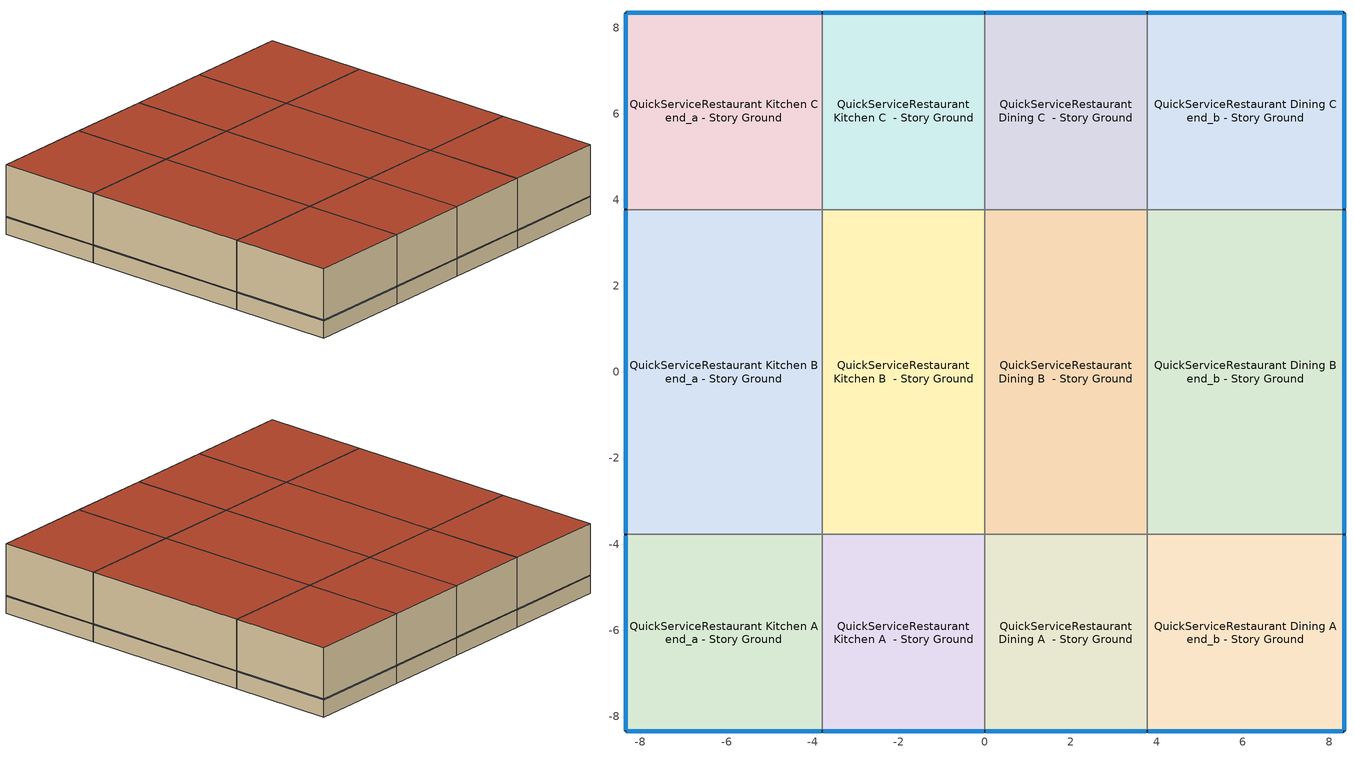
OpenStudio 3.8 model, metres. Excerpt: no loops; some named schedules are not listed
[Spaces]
QuickServiceRestaurant Kitchen A end_a - Story Ground
 floor ground (Foundation F 126 Perim 914 Area 209): -8.35,-8.35 -8.35,-3.78 -3.78,-3.78 -3.78,-8.35 z0
 wall outside: -8.35,-3.78 -8.35,-8.35 -3.78,-8.35 z0:3.05
 wall to QuickServiceRestaurant Kitchen B end_a - Story Ground: -3.78,-3.78 -8.35,-3.78 z0:3.05
 wall to QuickServiceRestaurant Kitchen A  - Story Ground: -3.78,-8.35 -3.78,-3.78 z0:3.05
 window (Window U-1.01 SHGC 0.58): -8.32,-8.35 -3.8,-8.35 / -8.35,-3.8 -8.35,-8.32 z0.76:0.79
 roof outside: -3.78,-8.35 -3.78,-3.78 -8.35,-3.78 -8.35,-8.35 z3.05
QuickServiceRestaurant Kitchen B end_a - Story Ground
 floor ground (Foundation F 126 Perim 755 Area 3452): -8.35,-3.78 -8.35,3.78 -3.78,3.78 -3.78,-3.78 z0
 wall outside: -8.35,3.78 -8.35,-3.78 z0:3.05
 wall to QuickServiceRestaurant Kitchen C end_a - Story Ground: -3.78,3.78 -8.35,3.78 z0:3.05
 wall to QuickServiceRestaurant Kitchen B  - Story Ground: -3.78,-3.78 -3.78,3.78 z0:3.05
 window (Window U-1.01 SHGC 0.58): -8.35,3.75 -8.35,-3.75 z0.76:0.79
 roof outside: -3.78,-3.78 -3.78,3.78 -8.35,3.78 -8.35,-3.78 z3.05
QuickServiceRestaurant Kitchen C end_a - Story Ground
 floor ground (Foundation F 126 Perim 914 Area 209): -8.35,3.78 -8.35,8.35 -3.78,8.35 -3.78,3.78 z0
 wall outside: -3.78,8.35 -8.35,8.35 -8.35,3.78 z0:3.05
 wall to QuickServiceRestaurant Kitchen C  - Story Ground: -3.78,3.78 -3.78,8.35 z0:3.05
 window (Window U-1.01 SHGC 0.58): -8.35,8.32 -8.35,3.8 / -3.8,8.35 -8.32,8.35 z0.76:0.79
 roof outside: -3.78,3.78 -3.78,8.35 -8.35,8.35 -8.35,3.78 z3.05
QuickServiceRestaurant Kitchen A  - Story Ground
 floor ground (Foundation F 126 Perim 378 Area 1726): -3.78,-8.35 -3.78,-3.78 0,-3.78 0,-8.35 z0
 wall outside: -3.78,-8.35 0,-8.35 z0:3.05
 wall to QuickServiceRestaurant Kitchen B  - Story Ground: 0,-3.78 -3.78,-3.78 z0:3.05
 wall to QuickServiceRestaurant Dining A  - Story Ground: 0,-8.35 0,-3.78 z0:3.05
 window (Window U-1.01 SHGC 0.58): -3.75,-8.35 -0.03,-8.35 z0.76:0.79
 roof outside: 0,-8.35 0,-3.78 -3.78,-3.78 -3.78,-8.35 z3.05
QuickServiceRestaurant Kitchen B  - Story Ground
 floor ground (Foundation F 126 Perim 0 Area 2851): -3.78,-3.78 -3.78,3.78 0,3.78 0,-3.78 z0
 wall to QuickServiceRestaurant Kitchen C  - Story Ground: 0,3.78 -3.78,3.78 z0:3.05
 wall to QuickServiceRestaurant Dining B  - Story Ground: 0,-3.78 0,3.78 z0:3.05
 roof outside: 0,-3.78 0,3.78 -3.78,3.78 -3.78,-3.78 z3.05
QuickServiceRestaurant Kitchen C  - Story Ground
 floor ground (Foundation F 126 Perim 378 Area 1726): -3.78,3.78 -3.78,8.35 0,8.35 0,3.78 z0
 wall outside: 0,8.35 -3.78,8.35 z0:3.05
 wall to QuickServiceRestaurant Dining C  - Story Ground: 0,3.78 0,8.35 z0:3.05
 window (Window U-1.01 SHGC 0.58): -0.03,8.35 -3.75,8.35 z0.76:0.79
 roof outside: 0,3.78 0,8.35 -3.78,8.35 -3.78,3.78 z3.05
QuickServiceRestaurant Dining A  - Story Ground
 floor ground (Foundation F 126 Perim 378 Area 1726): 0,-8.35 0,-3.78 3.78,-3.78 3.78,-8.35 z0
 wall outside: 0,-8.35 3.78,-8.35 z0:3.05
 wall to QuickServiceRestaurant Dining B  - Story Ground: 3.78,-3.78 0,-3.78 z0:3.05
 wall to QuickServiceRestaurant Dining A end_b - Story Ground: 3.78,-8.35 3.78,-3.78 z0:3.05
 window (Window U-1.01 SHGC 0.58): 0.03,-8.35 3.75,-8.35 z0.76:0.79
 roof outside: 3.78,-8.35 3.78,-3.78 0,-3.78 0,-8.35 z3.05
QuickServiceRestaurant Dining B  - Story Ground
 floor ground (Foundation F 126 Perim 0 Area 2851): 0,-3.78 0,3.78 3.78,3.78 3.78,-3.78 z0
 wall to QuickServiceRestaurant Dining C  - Story Ground: 3.78,3.78 0,3.78 z0:3.05
 wall to QuickServiceRestaurant Dining B end_b - Story Ground: 3.78,-3.78 3.78,3.78 z0:3.05
 roof outside: 3.78,-3.78 3.78,3.78 0,3.78 0,-3.78 z3.05
QuickServiceRestaurant Dining C  - Story Ground
 floor ground (Foundation F 126 Perim 378 Area 1726): 0,3.78 0,8.35 3.78,8.35 3.78,3.78 z0
 wall outside: 3.78,8.35 0,8.35 z0:3.05
 wall to QuickServiceRestaurant Dining C end_b - Story Ground: 3.78,3.78 3.78,8.35 z0:3.05
 window (Window U-1.01 SHGC 0.58): 3.75,8.35 0.03,8.35 z0.76:0.79
 roof outside: 3.78,3.78 3.78,8.35 0,8.35 0,3.78 z3.05
QuickServiceRestaurant Dining A end_b - Story Ground
 floor ground (Foundation F 126 Perim 914 Area 209): 3.78,-8.35 3.78,-3.78 8.35,-3.78 8.35,-8.35 z0
 wall outside: 3.78,-8.35 8.35,-8.35 8.35,-3.78 z0:3.05
 wall to QuickServiceRestaurant Dining B end_b - Story Ground: 8.35,-3.78 3.78,-3.78 z0:3.05
 window (Window U-1.01 SHGC 0.58): 3.8,-8.35 8.32,-8.35 / 8.35,-8.32 8.35,-3.8 z0.76:0.79
 roof outside: 8.35,-8.35 8.35,-3.78 3.78,-3.78 3.78,-8.35 z3.05
QuickServiceRestaurant Dining B end_b - Story Ground
 floor ground (Foundation F 126 Perim 755 Area 3452): 3.78,-3.78 3.78,3.78 8.35,3.78 8.35,-3.78 z0
 wall outside: 8.35,-3.78 8.35,3.78 z0:3.05
 wall to QuickServiceRestaurant Dining C end_b - Story Ground: 8.35,3.78 3.78,3.78 z0:3.05
 window (Window U-1.01 SHGC 0.58): 8.35,-3.75 8.35,3.75 z0.76:0.79
 roof outside: 8.35,-3.78 8.35,3.78 3.78,3.78 3.78,-3.78 z3.05
QuickServiceRestaurant Dining C end_b - Story Ground
 floor ground (Foundation F 126 Perim 914 Area 209): 3.78,3.78 3.78,8.35 8.35,8.35 8.35,3.78 z0
 wall outside: 8.35,3.78 8.35,8.35 3.78,8.35 z0:3.05
 window (Window U-1.01 SHGC 0.58): 8.32,8.35 3.8,8.35 / 8.35,3.8 8.35,8.32 z0.76:0.79
 roof outside: 8.35,3.78 8.35,8.35 3.78,8.35 3.78,3.78 z3.05
[Site]
Wilmington_NC_USA: Latitude {deg}=34.27; Longitude {deg}=-77.9; Time Zone {hr}=-5; Elevation {m}=10; Terrain=City
[Site:WaterMainsTemperature]
Calculation Method=Correlation; Annual Average Outdoor Air Temperature {C}=18.2133; Maximum Difference In Monthly Average Outdoor Air Temperatures {deltaC}=21.88
[SizingPeriod:DesignDay] Barometric Pressure {Pa}=101205; Rain Indicator=No; Snow Indicator=No; Day of Month=21; Daylight Saving Time Indicator=No; Humidity Condition Type=Wetbulb; Dry-Bulb Temperature Range Modifier Type=DefaultMultipliers
Name | Maximum Dry-Bulb Temperature {C} | Daily Dry-Bulb Temperature Range {deltaC} | Wind Speed {m/s} | Wind Direction {deg} | Month | Day Type | Wetbulb or DewPoint at Maximum Dry-Bulb {C} | Solar Model Indicator | ASHRAE Clear Sky Optical Depth for Beam Irradiance | ASHRAE Clear Sky Optical Depth for Diffuse Irradiance | Sky Clearness
Wilmington Ann Clg .4% Condns DB=>MWB 1 | 33.7 | 7.8 | 4.4 | 250 | 7 | SummerDesignDay | 25 | ASHRAETau | 0.44 | 2.233
Wilmington Ann Clg .4% Condns WB=>MDB 1 | 31.1 | 7.8 | 4.4 | 250 | 7 | SummerDesignDay | 26.2 | ASHRAETau | 0.44 | 2.233
Wilmington Ann Htg 99.6% Condns DB 1 | -4.1 | 0 | 2.4 | 30 | 1 | WinterDesignDay | -4.1 | ASHRAEClearSky |  |  | 0
Wilmington August .4% Condns DB=>MCWB 1 | 35.1 | 7.6 | 4.4 | 250 | 8 | SummerDesignDay | 26.3 | ASHRAETau | 0.43 | 2.307
[ClimateZones]
Climate Zone Institution Name 1=ASHRAE; Climate Zone Document Name 1=ANSI/ASHRAE Standard 169; Climate Zone Document Year 1=2006; Climate Zone Value 1=ASHRAE 169-2013-3A
[Building]
ComStock DOE Ref Pre-1980|QuickServiceRestaurant: North Axis {deg}=45; Default Construction Set=ComStock DOE Ref Pre-1980 - QckSrvRest - ASHRAE 169-2013-3A; Default Schedule Set=Building Default Schedule Set; Standards Building Type=QuickServiceRestaurant
[Site:GroundTemperature:FCfactorMethod]
January Ground Temperature {C}=16; February Ground Temperature {C}=11.9; March Ground Temperature {C}=7.7; April Ground Temperature {C}=4; May Ground Temperature {C}=7.9; June Ground Temperature {C}=13.8; July Ground Temperature {C}=17.2; August Ground Temperature {C}=20.8; September Ground Temperature {C}=24.8; October Ground Temperature {C}=26.1; November Ground Temperature {C}=26.5; December Ground Temperature {C}=22.5
[Construction:FfactorGroundFloor] F-Factor {W/m-K}=1.26344
Name | Area {m2} | PerimeterExposed {m}
Foundation F 126 Perim 914 Area 209 | 20.9032 | 9.144
Foundation F 126 Perim 378 Area 1726 | 17.2606 | 3.77529
Foundation F 126 Perim 755 Area 3452 | 34.5213 | 7.55058
Foundation F 126 Perim 0 Area 2851 | 28.5057 | 0
[DefaultConstructionSet]
ComStock DOE Ref Pre-1980 - QckSrvRest - ASHRAE 169-2013-3A: Default Exterior Surface Constructions=Default Surface Constructions 1; Default Interior Surface Constructions=Default Surface Constructions 2; Default Ground Contact Surface Constructions=Default Surface Constructions 3; Default Exterior SubSurface Constructions=Default Sub Surface Constructions 1; Default Interior SubSurface Constructions=Default Sub Surface Constructions 2; Interior Partition Construction=Typical Interior Partition
[DefaultSurfaceConstructions]
Name | Floor Construction | Wall Construction | Roof Ceiling Construction
Default Surface Constructions 1 | Typical Insulated Exterior Mass Floor | Typical Insulated Exterior Mass Wall R-4.44 | Typical IEAD Roof R-10.0
Default Surface Constructions 2 | Typical Interior Floor | Typical Interior Wall | Typical Interior Ceiling
Default Surface Constructions 3 | Typical Insulated Carpeted 6in Slab Floor | Typical Insulated Basement Mass Wall
[Construction]
Typical Insulated Exterior Mass Floor: 4 in. Normalweight Concrete Floor, Typical Carpet Pad
Typical Insulated Exterior Mass Wall R-4.44: 1IN Stucco, 8IN CONCRETE HW RefBldg, Typical Insulation R-2.06, 1/2IN Gypsum
Typical IEAD Roof R-10.0: Roof Membrane, Typical Insulation R-8.88, Metal Roof Surface
Typical Interior Floor: 100mm Normalweight concrete floor, CP02 CARPET PAD
Typical Interior Wall: G01 13mm gypsum board, G01 13mm gypsum board
Typical Interior Ceiling: CP02 CARPET PAD, 100mm Normalweight concrete floor
Typical Insulated Carpeted 6in Slab Floor: 6 in. Normalweight Concrete Floor, Typical Carpet Pad
Typical Insulated Basement Mass Wall: 8 in. Concrete Block Basement Wall
U 1.22 SHGC 0.54 Simple Glazing Window U-1.22 SHGC 0.54: U 1.22 SHGC 0.54 Simple Glazing U-1.22 SHGC 0.54
U 1.22 SHGC 0.54 Simple Glazing Window U-1.22 SHGC 0.54 1: U 1.22 SHGC 0.54 Simple Glazing U-1.22 SHGC 0.54 1
Typical Insulated Metal Door: F08 Metal surface, Typical Insulation
U 0.88 SHGC 0.16 Sgl Ref-A-L Clr 6mm: REF A CLEAR LO 6MM
Typical Overhead Door: Typical Insulation
Typical Interior Window: Clear 3mm
Typical Interior Door; Typical Interior Partition: G05 25mm wood
InteriorFurnishings 1: Std Wood 6inch 1
Window U-1.01 SHGC 0.58: Simple Glazing Single - No LowE - Tinted/Reflective - Aluminum
[Material:NoMass] Roughness=Smooth; Thermal Absorptance=0.9; Solar Absorptance=0.7
Name | Thermal Resistance {m2-K/W} | Visible Absorptance
Typical Insulation R-2.06 | 0.362076 | 0.7
Typical Carpet Pad; CP02 CARPET PAD | 0.21648 | 0.8
Typical Insulation R-8.88 | 1.56434 | 0.7
Typical Insulation | 0.0282222 | 0.7
[Material] Thermal Absorptance=0.9
Name | Roughness | Thickness {m} | Conductivity {W/m-K} | Density {kg/m3} | Specific Heat {J/kg-K} | Solar Absorptance | Visible Absorptance
4 in. Normalweight Concrete Floor | MediumRough | 0.1016 | 2.31 | 2322 | 832 | 0.7 | 0.7
1IN Stucco | Smooth | 0.0253 | 0.6918 | 1858 | 837 | 0.7 | 0.92
8IN CONCRETE HW RefBldg | Rough | 0.2032 | 1.311 | 2240 | 836.8 | 0.7 | 0.7
1/2IN Gypsum | Smooth | 0.0127 | 0.16 | 784.9 | 830 | 0.4 | 0.4
Roof Membrane | VeryRough | 0.0095 | 0.16 | 1121.29 | 1460 | 0.7 | 0.7
Metal Roof Surface; F08 Metal surface | Smooth | 0.0008 | 45.28 | 7824 | 500 | 0.7 | 0.7
100mm Normalweight concrete floor | MediumRough | 0.1016 | 2.31045 | 2322 | 832.557 | 0.7 | 0.7
G01 13mm gypsum board | Smooth | 0.0127 | 0.160031 | 800.001 | 1090.73 | 0.7 | 0.5
6 in. Normalweight Concrete Floor | MediumRough | 0.1524 | 2.31 | 2322 | 832 | 0.7 | 0.7
8 in. Concrete Block Basement Wall | MediumRough | 0.2032 | 1.326 | 1842 | 912 | 0.7 | 0.7
G05 25mm wood | MediumSmooth | 0.0254 | 0.15 | 608 | 1630 | 0.5 | 0.5
Std Wood 6inch 1 | MediumSmooth | 0.15 | 0.12 | 540 | 1210 | 0.7 | 0.7
[DefaultSubSurfaceConstructions]
Name | Fixed Window Construction | Operable Window Construction | Door Construction | Glass Door Construction | Overhead Door Construction | Tubular Daylight Dome Construction | Tubular Daylight Diffuser Construction
Default Sub Surface Constructions 1 | U 1.22 SHGC 0.54 Simple Glazing Window U-1.22 SHGC 0.54 | U 1.22 SHGC 0.54 Simple Glazing Window U-1.22 SHGC 0.54 1 | Typical Insulated Metal Door | U 0.88 SHGC 0.16 Sgl Ref-A-L Clr 6mm | Typical Overhead Door | Typical Interior Window | Typical Interior Window
Default Sub Surface Constructions 2 | Typical Interior Window | Typical Interior Window | Typical Interior Door
[WindowMaterial:SimpleGlazingSystem]
Name | U-Factor {W/m2-K} | Solar Heat Gain Coefficient | Visible Transmittance
U 1.22 SHGC 0.54 Simple Glazing U-1.22 SHGC 0.54; U 1.22 SHGC 0.54 Simple Glazing U-1.22 SHGC 0.54 1 | 6.92748 | 0.54 | 0.38
Simple Glazing Single - No LowE - Tinted/Reflective - Aluminum | 5.73505 | 0.579 | 0.455
[WindowMaterial:Glazing] Optical Data Type=SpectralAverage; Infrared Transmittance at Normal Incidence=0; Front Side Infrared Hemispherical Emissivity=0.84; Conductivity {W/m-K}=0.9; Dirt Correction Factor for Solar and Visible Transmittance=1; Solar Diffusing=No
Name | Thickness {m} | Solar Transmittance at Normal Incidence | Front Side Solar Reflectance at Normal Incidence | Back Side Solar Reflectance at Normal Incidence | Visible Transmittance at Normal Incidence | Front Side Visible Reflectance at Normal Incidence | Back Side Visible Reflectance at Normal Incidence | Back Side Infrared Hemispherical Emissivity
REF A CLEAR LO 6MM | 0.006 | 0.066 | 0.341 | 0.493 | 0.08 | 0.41 | 0.37 | 0.4
Clear 3mm | 0.003 | 0.837 | 0.075 | 0.075 | 0.898 | 0.081 | 0.081 | 0.84
[SpaceType] Standards Building Type=QuickServiceRestaurant
Name | Default Schedule Set | Design Specification Outdoor Air Object | Standards Space Type
QuickServiceRestaurant Dining - ComStock DOE Ref Pre-1980 | QuickServiceRestaurant Dining Schedule Set | QuickServiceRestaurant Dining Ventilation | Dining
QuickServiceRestaurant Kitchen - ComStock DOE Ref Pre-1980 | QuickServiceRestaurant Kitchen Schedule Set | QuickServiceRestaurant Kitchen Ventilation | Kitchen
[BuildingStory]
Story Ground: Nominal Z Coordinate {m}=0; Nominal Floor to Floor Height {m}=3.048
[Space] Building Story=Story Ground
Name | Space Type | Thermal Zone
QuickServiceRestaurant Kitchen A end_a - Story Ground | QuickServiceRestaurant Kitchen - ComStock DOE Ref Pre-1980 | Zone QuickServiceRestaurant Kitchen A end_a - Story Ground
QuickServiceRestaurant Kitchen B end_a - Story Ground | QuickServiceRestaurant Kitchen - ComStock DOE Ref Pre-1980 | Zone QuickServiceRestaurant Kitchen B end_a - Story Ground
QuickServiceRestaurant Kitchen C end_a - Story Ground | QuickServiceRestaurant Kitchen - ComStock DOE Ref Pre-1980 | Zone QuickServiceRestaurant Kitchen C end_a - Story Ground
QuickServiceRestaurant Kitchen A  - Story Ground | QuickServiceRestaurant Kitchen - ComStock DOE Ref Pre-1980 | Zone QuickServiceRestaurant Kitchen A  - Story Ground
QuickServiceRestaurant Kitchen B  - Story Ground | QuickServiceRestaurant Kitchen - ComStock DOE Ref Pre-1980 | Zone QuickServiceRestaurant Kitchen B  - Story Ground
QuickServiceRestaurant Kitchen C  - Story Ground | QuickServiceRestaurant Kitchen - ComStock DOE Ref Pre-1980 | Zone QuickServiceRestaurant Kitchen C  - Story Ground
QuickServiceRestaurant Dining A  - Story Ground | QuickServiceRestaurant Dining - ComStock DOE Ref Pre-1980 | Zone QuickServiceRestaurant Dining A  - Story Ground
QuickServiceRestaurant Dining B  - Story Ground | QuickServiceRestaurant Dining - ComStock DOE Ref Pre-1980 | Zone QuickServiceRestaurant Dining B  - Story Ground
QuickServiceRestaurant Dining C  - Story Ground | QuickServiceRestaurant Dining - ComStock DOE Ref Pre-1980 | Zone QuickServiceRestaurant Dining C  - Story Ground
QuickServiceRestaurant Dining A end_b - Story Ground | QuickServiceRestaurant Dining - ComStock DOE Ref Pre-1980 | Zone QuickServiceRestaurant Dining A end_b - Story Ground
QuickServiceRestaurant Dining B end_b - Story Ground | QuickServiceRestaurant Dining - ComStock DOE Ref Pre-1980 | Zone QuickServiceRestaurant Dining B end_b - Story Ground
QuickServiceRestaurant Dining C end_b - Story Ground | QuickServiceRestaurant Dining - ComStock DOE Ref Pre-1980 | Zone QuickServiceRestaurant Dining C end_b - Story Ground
[ThermalZone] Multiplier=1; Use Ideal Air Loads=No
Name | Thermostat
Zone QuickServiceRestaurant Kitchen A end_a - Story Ground | QuickServiceRestaurant Kitchen - ComStock DOE Ref Pre-1980 Thermostat 1
Zone QuickServiceRestaurant Kitchen B end_a - Story Ground | QuickServiceRestaurant Kitchen - ComStock DOE Ref Pre-1980 Thermostat 3
Zone QuickServiceRestaurant Kitchen C end_a - Story Ground | QuickServiceRestaurant Kitchen - ComStock DOE Ref Pre-1980 Thermostat 5
Zone QuickServiceRestaurant Kitchen A  - Story Ground | QuickServiceRestaurant Kitchen - ComStock DOE Ref Pre-1980 Thermostat
Zone QuickServiceRestaurant Kitchen B  - Story Ground | QuickServiceRestaurant Kitchen - ComStock DOE Ref Pre-1980 Thermostat 2
Zone QuickServiceRestaurant Kitchen C  - Story Ground | QuickServiceRestaurant Kitchen - ComStock DOE Ref Pre-1980 Thermostat 4
Zone QuickServiceRestaurant Dining A  - Story Ground | QuickServiceRestaurant Dining - ComStock DOE Ref Pre-1980 Thermostat
Zone QuickServiceRestaurant Dining B  - Story Ground | QuickServiceRestaurant Dining - ComStock DOE Ref Pre-1980 Thermostat 2
Zone QuickServiceRestaurant Dining C  - Story Ground | QuickServiceRestaurant Dining - ComStock DOE Ref Pre-1980 Thermostat 4
Zone QuickServiceRestaurant Dining A end_b - Story Ground | QuickServiceRestaurant Dining - ComStock DOE Ref Pre-1980 Thermostat 1
Zone QuickServiceRestaurant Dining B end_b - Story Ground | QuickServiceRestaurant Dining - ComStock DOE Ref Pre-1980 Thermostat 3
Zone QuickServiceRestaurant Dining C end_b - Story Ground | QuickServiceRestaurant Dining - ComStock DOE Ref Pre-1980 Thermostat 5
[People:Definition] Number of People Calculation Method=People/Area; Fraction Radiant=0.3
Name | People per Space Floor Area {person/m2}
QuickServiceRestaurant Dining People Definition | 0.753474
QuickServiceRestaurant Kitchen People Definition | 0.0538196
[People] Work Efficiency Schedule=Work Efficiency Schedule; Clothing Insulation Schedule=Clothing Schedule; Air Velocity Schedule=Air Velocity Schedule; Multiplier=1
Name | People Definition | Space or SpaceType
QuickServiceRestaurant Dining People | QuickServiceRestaurant Dining People Definition | QuickServiceRestaurant Dining - ComStock DOE Ref Pre-1980
QuickServiceRestaurant Kitchen People | QuickServiceRestaurant Kitchen People Definition | QuickServiceRestaurant Kitchen - ComStock DOE Ref Pre-1980
[Lights:Definition] Design Level Calculation Method=Watts/Area; Fraction Visible=0.2; Return Air Fraction=0
Name | Watts per Space Floor Area {W/m2} | Fraction Radiant
QuickServiceRestaurant Kitchen - ComStock DOE Ref Pre-1980 General Lights Definition | 7.18292 | 0.31
QuickServiceRestaurant Kitchen - ComStock DOE Ref Pre-1980 Task Lights Definition | 8.69031 | 0.125
QuickServiceRestaurant Dining - ComStock DOE Ref Pre-1980 General Lights Definition | 1.90286 | 0.31
QuickServiceRestaurant Dining - ComStock DOE Ref Pre-1980 Task Lights Definition | 2.61484 | 0.125
QuickServiceRestaurant Dining - ComStock DOE Ref Pre-1980 Wall Wash Lights Definition | 3.8133 | 0.125
[ElectricEquipment:Definition]
Name | Design Level Calculation Method | Watts per Space Floor Area {W/m2} | Fraction Latent | Fraction Radiant | Fraction Lost | Design Level {W}
QuickServiceRestaurant Dining Elec Equip Definition | Watts/Area | 59.6321 | 0.25 | 0.3 | 0
misc_electric_kitchen_equipment_definition | Watts/Area | 13.907 | 0.25 | 0.3 | 0.3
electric_oven_equipment_definition_bldg_quantity=2.0 | EquipmentLevel |  | 0.1 | 0.22 | 0.58 | 24208
[ElectricEquipment]
Name | Electric Equipment Definition | Space or SpaceType | Schedule | Multiplier
QuickServiceRestaurant Dining Elec Equip | QuickServiceRestaurant Dining Elec Equip Definition | QuickServiceRestaurant Dining - ComStock DOE Ref Pre-1980 | FoodService_Restaurant BLDG_EQUIP_EndUseData BPR Adjusted
misc_electric_kitchen_equipment | misc_electric_kitchen_equipment_definition | QuickServiceRestaurant Kitchen - ComStock DOE Ref Pre-1980 | FoodService_Restaurant BLDG_EQUIP_EndUseData BPR Adjusted
electric_oven_equipment_bldg_quantity=2.0 | electric_oven_equipment_definition_bldg_quantity=2.0 | QuickServiceRestaurant Kitchen - ComStock DOE Ref Pre-1980 | QuickServiceRestaurant Gas Equip | 0.166667
[DesignSpecification:OutdoorAir] Outdoor Air Method=Sum
Name | Outdoor Air Flow per Person {m3/s-person} | Outdoor Air Flow per Floor Area {m3/s-m2}
QuickServiceRestaurant Dining Ventilation | 0.00943895
QuickServiceRestaurant Kitchen Ventilation |  | 0.0023876
[DefaultScheduleSet]
Name | Number of People Schedule | People Activity Level Schedule | Lighting Schedule | Electric Equipment Schedule | Infiltration Schedule | Gas Equipment Schedule | Hours of Operation Schedule
QuickServiceRestaurant Dining Schedule Set | QuickServiceRestaurant Bldg Occ | QuickServiceRestaurant Activity | FoodService_Restaurant BLDG_LIGHT_EndUseData | FoodService_Restaurant BLDG_EQUIP_EndUseData | QuickServiceRestaurant Infil Half On
QuickServiceRestaurant Kitchen Schedule Set | QuickServiceRestaurant Bldg Occ | QuickServiceRestaurant Activity | FoodService_Restaurant BLDG_LIGHT_EndUseData | FoodService_Restaurant BLDG_EQUIP_EndUseData | QuickServiceRestaurant Infil Half On | QuickServiceRestaurant Gas Equip
Building Default Schedule Set |  |  |  |  |  |  | Building Hours of Operation NonResidential
[Exterior:Lights:Definition]
Name | Design Level {W}
Parking Areas and Drives Def (W/ft^2) | 0.0414577
Building Facades Def (W/ft^2) | 0.2
Main Entries Def (W/ft) | 30
Other Doors Def (W/ft) | 20
Drive Through Windows Def (W/ft^2) | 400
[Exterior:Lights] Schedule=Always On Discrete; Control Option=AstronomicalClock
Name | Exterior Lights Definition | Multiplier
Parking Areas and Drives | Parking Areas and Drives Def (W/ft^2) | 12150
Building Facades | Building Facades Def (W/ft^2) | 2190.89
Main Entries | Main Entries Def (W/ft) | 8
Other Doors | Other Doors Def (W/ft) | 1.2
Drive Through Windows | Drive Through Windows Def (W/ft^2) | 1.2
[ZoneMixing] Schedule=QuickServiceRestaurant Kitchen Exhaust; Design Flow Rate Calculation Method=Flow/Zone
Name | Zone or Space | Design Flow Rate {m3/s} | Source Zone or Space
Zone Mixing 1 | Zone QuickServiceRestaurant Kitchen A  - Story Ground | 0.0325622 | Zone QuickServiceRestaurant Dining A  - Story Ground
Zone Mixing 2 | Zone QuickServiceRestaurant Kitchen B  - Story Ground | 0.0537759 | Zone QuickServiceRestaurant Dining B  - Story Ground
Zone Mixing 3 | Zone QuickServiceRestaurant Kitchen C  - Story Ground | 0.0325622 | Zone QuickServiceRestaurant Dining C  - Story Ground
[ThermostatSetpoint:DualSetpoint]
Name | Heating Setpoint Temperature Schedule | Cooling Setpoint Temperature Schedule
QuickServiceRestaurant Dining - ComStock DOE Ref Pre-1980 Thermostat; QuickServiceRestaurant Dining - ComStock DOE Ref Pre-1980 Thermostat 1; QuickServiceRestaurant Dining - ComStock DOE Ref Pre-1980 Thermostat 2; QuickServiceRestaurant Dining - ComStock DOE Ref Pre-1980 Thermostat 3; QuickServiceRestaurant Dining - ComStock DOE Ref Pre-1980 Thermostat 4; QuickServiceRestaurant Dining - ComStock DOE Ref Pre-1980 Thermostat 5 | QuickServiceRestaurant HtgSetp | QuickServiceRestaurant ClgSetp
QuickServiceRestaurant Kitchen - ComStock DOE Ref Pre-1980 Thermostat; QuickServiceRestaurant Kitchen - ComStock DOE Ref Pre-1980 Thermostat 1; QuickServiceRestaurant Kitchen - ComStock DOE Ref Pre-1980 Thermostat 2; QuickServiceRestaurant Kitchen - ComStock DOE Ref Pre-1980 Thermostat 3; QuickServiceRestaurant Kitchen - ComStock DOE Ref Pre-1980 Thermostat 4; QuickServiceRestaurant Kitchen - ComStock DOE Ref Pre-1980 Thermostat 5 | QuickServiceRestaurant HtgSetp Kitchen | QuickServiceRestaurant ClgSetp Kitchen
[InternalMass:Definition]
Internal Mass Definition 2: Construction=InteriorFurnishings 1; Design Level Calculation Method=SurfaceArea/Area; Surface Area per Space Floor Area=2
[InternalMass] Internal Mass Definition=Internal Mass Definition 2; Multiplier=1
Name | Space or SpaceType
QuickServiceRestaurant Dining C end_b - Story Ground Mass | QuickServiceRestaurant Dining C end_b - Story Ground
QuickServiceRestaurant Dining A end_b - Story Ground Mass | QuickServiceRestaurant Dining A end_b - Story Ground
QuickServiceRestaurant Dining C  - Story Ground Mass | QuickServiceRestaurant Dining C  - Story Ground
QuickServiceRestaurant Kitchen C  - Story Ground Mass | QuickServiceRestaurant Kitchen C  - Story Ground
QuickServiceRestaurant Dining B end_b - Story Ground Mass | QuickServiceRestaurant Dining B end_b - Story Ground
QuickServiceRestaurant Kitchen B  - Story Ground Mass | QuickServiceRestaurant Kitchen B  - Story Ground
QuickServiceRestaurant Dining A  - Story Ground Mass | QuickServiceRestaurant Dining A  - Story Ground
QuickServiceRestaurant Kitchen C end_a - Story Ground Mass | QuickServiceRestaurant Kitchen C end_a - Story Ground
QuickServiceRestaurant Dining B  - Story Ground Mass | QuickServiceRestaurant Dining B  - Story Ground
QuickServiceRestaurant Kitchen A  - Story Ground Mass | QuickServiceRestaurant Kitchen A  - Story Ground
QuickServiceRestaurant Kitchen B end_a - Story Ground Mass | QuickServiceRestaurant Kitchen B end_a - Story Ground
QuickServiceRestaurant Kitchen A end_a - Story Ground Mass | QuickServiceRestaurant Kitchen A end_a - Story Ground
[Lights] Schedule=FoodService_Restaurant BLDG_LIGHT_EndUseData BPR Adjusted; Fraction Replaceable=1
Name | Lights Definition | Space or SpaceType
QuickServiceRestaurant Kitchen - ComStock DOE Ref Pre-1980 General Lighting | QuickServiceRestaurant Kitchen - ComStock DOE Ref Pre-1980 General Lights Definition | QuickServiceRestaurant Kitchen - ComStock DOE Ref Pre-1980
QuickServiceRestaurant Kitchen - ComStock DOE Ref Pre-1980 Task Lighting | QuickServiceRestaurant Kitchen - ComStock DOE Ref Pre-1980 Task Lights Definition | QuickServiceRestaurant Kitchen - ComStock DOE Ref Pre-1980
QuickServiceRestaurant Dining - ComStock DOE Ref Pre-1980 General Lighting | QuickServiceRestaurant Dining - ComStock DOE Ref Pre-1980 General Lights Definition | QuickServiceRestaurant Dining - ComStock DOE Ref Pre-1980
QuickServiceRestaurant Dining - ComStock DOE Ref Pre-1980 Task Lighting | QuickServiceRestaurant Dining - ComStock DOE Ref Pre-1980 Task Lights Definition | QuickServiceRestaurant Dining - ComStock DOE Ref Pre-1980
QuickServiceRestaurant Dining - ComStock DOE Ref Pre-1980 Wall Wash Lighting | QuickServiceRestaurant Dining - ComStock DOE Ref Pre-1980 Wall Wash Lights Definition | QuickServiceRestaurant Dining - ComStock DOE Ref Pre-1980
[SpaceInfiltration:DesignFlowRate] Design Flow Rate Calculation Method=Flow/ExteriorArea; Flow per Exterior Surface Area {m3/s-m2}=0.000413282; Velocity Term Coefficient=0
Name | Space or SpaceType | Schedule | Constant Term Coefficient | Temperature Term Coefficient | Velocity Squared Term Coefficient
QuickServiceRestaurant Dining C end_b - Story Ground HVAC On Infiltration | QuickServiceRestaurant Dining C end_b - Story Ground | Infiltration HVAC On Schedule | 0.0037 | 0.005 | 0.046
QuickServiceRestaurant Dining C end_b - Story Ground HVAC Off Infiltration | QuickServiceRestaurant Dining C end_b - Story Ground | Infiltration HVAC Off Schedule | 0 | 0.0097 | 0.0596
QuickServiceRestaurant Dining A end_b - Story Ground HVAC On Infiltration | QuickServiceRestaurant Dining A end_b - Story Ground | Infiltration HVAC On Schedule | 0.0037 | 0.005 | 0.046
QuickServiceRestaurant Dining A end_b - Story Ground HVAC Off Infiltration | QuickServiceRestaurant Dining A end_b - Story Ground | Infiltration HVAC Off Schedule | 0 | 0.0097 | 0.0596
QuickServiceRestaurant Dining C  - Story Ground HVAC On Infiltration | QuickServiceRestaurant Dining C  - Story Ground | Infiltration HVAC On Schedule | 0.0037 | 0.005 | 0.046
QuickServiceRestaurant Dining C  - Story Ground HVAC Off Infiltration | QuickServiceRestaurant Dining C  - Story Ground | Infiltration HVAC Off Schedule | 0 | 0.0097 | 0.0596
QuickServiceRestaurant Kitchen C  - Story Ground HVAC On Infiltration | QuickServiceRestaurant Kitchen C  - Story Ground | Infiltration HVAC On Schedule | 0.0037 | 0.005 | 0.046
QuickServiceRestaurant Kitchen C  - Story Ground HVAC Off Infiltration | QuickServiceRestaurant Kitchen C  - Story Ground | Infiltration HVAC Off Schedule | 0 | 0.0097 | 0.0596
QuickServiceRestaurant Dining B end_b - Story Ground HVAC On Infiltration | QuickServiceRestaurant Dining B end_b - Story Ground | Infiltration HVAC On Schedule | 0.0037 | 0.005 | 0.046
QuickServiceRestaurant Dining B end_b - Story Ground HVAC Off Infiltration | QuickServiceRestaurant Dining B end_b - Story Ground | Infiltration HVAC Off Schedule | 0 | 0.0097 | 0.0596
QuickServiceRestaurant Kitchen B  - Story Ground HVAC On Infiltration | QuickServiceRestaurant Kitchen B  - Story Ground | Infiltration HVAC On Schedule | 0.0037 | 0.005 | 0.046
QuickServiceRestaurant Kitchen B  - Story Ground HVAC Off Infiltration | QuickServiceRestaurant Kitchen B  - Story Ground | Infiltration HVAC Off Schedule | 0 | 0.0097 | 0.0596
QuickServiceRestaurant Dining A  - Story Ground HVAC On Infiltration | QuickServiceRestaurant Dining A  - Story Ground | Infiltration HVAC On Schedule | 0.0037 | 0.005 | 0.046
QuickServiceRestaurant Dining A  - Story Ground HVAC Off Infiltration | QuickServiceRestaurant Dining A  - Story Ground | Infiltration HVAC Off Schedule | 0 | 0.0097 | 0.0596
QuickServiceRestaurant Kitchen C end_a - Story Ground HVAC On Infiltration | QuickServiceRestaurant Kitchen C end_a - Story Ground | Infiltration HVAC On Schedule | 0.0037 | 0.005 | 0.046
QuickServiceRestaurant Kitchen C end_a - Story Ground HVAC Off Infiltration | QuickServiceRestaurant Kitchen C end_a - Story Ground | Infiltration HVAC Off Schedule | 0 | 0.0097 | 0.0596
QuickServiceRestaurant Dining B  - Story Ground HVAC On Infiltration | QuickServiceRestaurant Dining B  - Story Ground | Infiltration HVAC On Schedule | 0.0037 | 0.005 | 0.046
QuickServiceRestaurant Dining B  - Story Ground HVAC Off Infiltration | QuickServiceRestaurant Dining B  - Story Ground | Infiltration HVAC Off Schedule | 0 | 0.0097 | 0.0596
QuickServiceRestaurant Kitchen A  - Story Ground HVAC On Infiltration | QuickServiceRestaurant Kitchen A  - Story Ground | Infiltration HVAC On Schedule | 0.0037 | 0.005 | 0.046
QuickServiceRestaurant Kitchen A  - Story Ground HVAC Off Infiltration | QuickServiceRestaurant Kitchen A  - Story Ground | Infiltration HVAC Off Schedule | 0 | 0.0097 | 0.0596
QuickServiceRestaurant Kitchen B end_a - Story Ground HVAC On Infiltration | QuickServiceRestaurant Kitchen B end_a - Story Ground | Infiltration HVAC On Schedule | 0.0037 | 0.005 | 0.046
QuickServiceRestaurant Kitchen B end_a - Story Ground HVAC Off Infiltration | QuickServiceRestaurant Kitchen B end_a - Story Ground | Infiltration HVAC Off Schedule | 0 | 0.0097 | 0.0596
QuickServiceRestaurant Kitchen A end_a - Story Ground HVAC On Infiltration | QuickServiceRestaurant Kitchen A end_a - Story Ground | Infiltration HVAC On Schedule | 0.0037 | 0.005 | 0.046
QuickServiceRestaurant Kitchen A end_a - Story Ground HVAC Off Infiltration | QuickServiceRestaurant Kitchen A end_a - Story Ground | Infiltration HVAC Off Schedule | 0 | 0.0097 | 0.0596
[GasEquipment:Definition]
gas_fryer_equipment_definition_bldg_quantity=1.0: Design Level Calculation Method=EquipmentLevel; Design Level {W}=23447; Fraction Latent=0.1; Fraction Radiant=0.2; Fraction Lost=0.57
[GasEquipment]
gas_fryer_equipment_bldg_quantity=1.0: Gas Equipment Definition=gas_fryer_equipment_definition_bldg_quantity=1.0; Space or SpaceType=QuickServiceRestaurant Kitchen - ComStock DOE Ref Pre-1980; Schedule=QuickServiceRestaurant Gas Equip; Multiplier=0.166667
[Schedule:Ruleset]
Name | Default Day Schedule | Summer Design Day Schedule | Winter Design Day Schedule
Clothing Schedule | Clothing Schedule Default Winter Clothes
Air Velocity Schedule | Air Velocity Schedule Default
Work Efficiency Schedule | Work Efficiency Schedule Default
QuickServiceRestaurant Bldg Occ | QuickServiceRestaurant Bldg Occ Default | QuickServiceRestaurant Bldg Occ Summer Design Day | QuickServiceRestaurant Bldg Occ Winter Design Day
QuickServiceRestaurant Activity | QuickServiceRestaurant Activity Default | QuickServiceRestaurant Activity Summer Design Day | QuickServiceRestaurant Activity Winter Design Day
FoodService_Restaurant BLDG_LIGHT_EndUseData | FoodService_Restaurant BLDG_LIGHT_EndUseData Default | FoodService_Restaurant BLDG_LIGHT_EndUseData Summer Design Day | FoodService_Restaurant BLDG_LIGHT_EndUseData Winter Design Day
FoodService_Restaurant BLDG_EQUIP_EndUseData | FoodService_Restaurant BLDG_EQUIP_EndUseData Default | FoodService_Restaurant BLDG_EQUIP_EndUseData Summer Design Day | FoodService_Restaurant BLDG_EQUIP_EndUseData Winter Design Day
QuickServiceRestaurant Infil Half On | QuickServiceRestaurant Infil Half On Default | QuickServiceRestaurant Infil Half On Summer Design Day | QuickServiceRestaurant Infil Half On Winter Design Day
QuickServiceRestaurant Gas Equip | QuickServiceRestaurant Gas Equip Default | QuickServiceRestaurant Gas Equip Summer Design Day | QuickServiceRestaurant Gas Equip Winter Design Day
QuickServiceRestaurant Kitchen Exhaust | QuickServiceRestaurant Kitchen Exhaust Default | QuickServiceRestaurant Kitchen Exhaust Summer Design Day | QuickServiceRestaurant Kitchen Exhaust Winter Design Day
QuickServiceRestaurant HtgSetp | QuickServiceRestaurant HtgSetp Default | Schedule Day 8 | Schedule Day 9
QuickServiceRestaurant ClgSetp | QuickServiceRestaurant ClgSetp Default | Schedule Day 2 | Schedule Day 3
QuickServiceRestaurant HtgSetp Kitchen | QuickServiceRestaurant HtgSetp Kitchen Default | Schedule Day 11 | Schedule Day 12
QuickServiceRestaurant ClgSetp Kitchen | QuickServiceRestaurant ClgSetp Kitchen Default | Schedule Day 5 | Schedule Day 6
Building Hours of Operation NonResidential | Building Hours of Operation NonResidential Default | Building Hours of Operation NonResidential Summer Design Day | Building Hours of Operation NonResidential Winter Design Day
FoodService_Restaurant BLDG_LIGHT_EndUseData BPR Adjusted | FoodService_Restaurant BLDG_LIGHT_EndUseData Default 1 | FoodService_Restaurant BLDG_LIGHT_EndUseData Summer Design Day 1 | FoodService_Restaurant BLDG_LIGHT_EndUseData Winter Design Day 1
FoodService_Restaurant BLDG_EQUIP_EndUseData BPR Adjusted | FoodService_Restaurant BLDG_EQUIP_EndUseData Default 1 | FoodService_Restaurant BLDG_EQUIP_EndUseData Summer Design Day 1 | FoodService_Restaurant BLDG_EQUIP_EndUseData Winter Design Day 1
Infiltration HVAC On Schedule | Zone QuickServiceRestaurant Dining B end_b - Story Ground PSZ-AC Occ Sch Default 4 | Zone QuickServiceRestaurant Dining B end_b - Story Ground PSZ-AC Occ Sch Summer Design Day 4 | Zone QuickServiceRestaurant Dining B end_b - Story Ground PSZ-AC Occ Sch Winter Design Day 4
Infiltration HVAC Off Schedule | Infiltration HVAC Off Schedule Default Day Schedule | Infiltration HVAC Off Schedule Summer Design Day Schedule 1 | Infiltration HVAC Off Schedule Winter Design Day Schedule 1
[Schedule:Day]
QuickServiceRestaurant Bldg Occ Default: Average, 3, 30, 0, 3, 45, 0.0125, 4, 0, 0.025, 4, 15, 0.0375, 4, 30, 0.05, 4, 45, 0.0625, 5, 0, 0.075, 5, 15, 0.0875, 5, 30, 0.1, 5, 45, 0.175, 6, 0, 0.25, 6, 15, 0.325, 6, 30, 0.4, 7, 30, 0.4, 7, 45, 0.375, 8, 0, 0.35, 8, 15, 0.325, 8, 30, 0.3, 8, 45, 0.266667, 9, 0, 0.233333, 9, 15, 0.2, 9, 30, 0.6, 9, 45, 0.7, 10, 0, 0.8, 10, 15, 0.775, 10, 30, 0.75, 10, 45, 0.725, 11, 0, 0.7, 11, 15, 0.625, 11, 30, 0.55, 11, 45, 0.475, 12, 0, 0.4, 12, 15, 0.35, 12, 30, 0.3, 12, 45, 0.25, 13, 0, 0.2, 13, 15, 0.2125, 13, 30, 0.225, 13, 45, 0.2375, 14, 0, 0.25, 14, 15, 0.3125, 14, 30, 0.375, 14, 45, 0.4375, 15, 0, 0.5, 15, 15, 0.5125, 15, 30, 0.525, 15, 45, 0.5375, 16, 0, 0.55, 16, 30, 0.55, 16, 45, 0.5375, 17, 0, 0.525, 17, 15, 0.5125, 17, 30, 0.5, 17, 45, 0.4625, 18, 0, 0.425, 18, 15, 0.3875, 18, 30, 0.35, 18, 45, 0.3125, 19, 0, 0.275, 19, 15, 0.2375, 19, 30, 0.2, 19, 45, 0.1625, 20, 0, 0.125, 20, 15, 0.0875, 20, 30, 0.05, 20, 45, 0.0375, 21, 0, 0.025, 21, 15, 0.0125, 21, 30, 0, 24, 0, 0
QuickServiceRestaurant Bldg Occ Summer Design Day; Building Hours of Operation NonResidential Winter Design Day; Building Hours of Operation NonResidential Summer Design Day; Zone QuickServiceRestaurant Dining B end_b - Story Ground PSZ-AC Occ Sch Summer Design Day 4; Zone QuickServiceRestaurant Dining B end_b - Story Ground PSZ-AC Occ Sch Winter Design Day 4: 24, 0, 1
QuickServiceRestaurant Bldg Occ Winter Design Day; Infiltration HVAC Off Schedule Summer Design Day Schedule 1; Infiltration HVAC Off Schedule Winter Design Day Schedule 1: 24, 0, 0
QuickServiceRestaurant Activity Default: Average, 24, 0, 120
QuickServiceRestaurant Activity Winter Design Day; QuickServiceRestaurant Activity Summer Design Day: 24, 0, 120
QuickServiceRestaurant Kitchen Exhaust Default: Average, 1, 0, 1, 5, 0, 0, 24, 0, 1
QuickServiceRestaurant Kitchen Exhaust Winter Design Day; QuickServiceRestaurant Kitchen Exhaust Summer Design Day: 1, 0, 1, 5, 0, 0, 24, 0, 1
QuickServiceRestaurant HtgSetp Default; QuickServiceRestaurant HtgSetp Kitchen Default: Average, 1, 0, 19.4444, 5, 0, 15.5556, 24, 0, 19.4444
QuickServiceRestaurant ClgSetp Default; QuickServiceRestaurant ClgSetp Kitchen Default: Average, 1, 0, 23.3333, 5, 0, 23.3333, 24, 0, 23.3333
Building Hours of Operation NonResidential Default: 6, 0, 0, 20, 0, 1, 24, 0, 0
Zone QuickServiceRestaurant Dining B end_b - Story Ground PSZ-AC Occ Sch Default 4: 5, 30, 0, 19, 45, 1, 24, 0, 0
Infiltration HVAC Off Schedule Default Day Schedule: 5, 30, 1, 19, 45, 0, 24, 0, 1
Schedule Day 2; Schedule Day 3; Schedule Day 5; Schedule Day 6: 24, 0, 23.3333
Schedule Day 8; Schedule Day 9; Schedule Day 11; Schedule Day 12: 24, 0, 19.4444
[Schedule:Rule] Rule Order=0; Apply Sunday=Yes; Apply Saturday=Yes
Name | Schedule Ruleset | Day Schedule | Date Specification Type | Start Month | Start Day | End Month | End Day | Apply Monday | Apply Tuesday | Apply Wednesday | Apply Thursday | Apply Friday | Specific Month 1 | Specific Day 1 | Specific Month 2 | Specific Day 2 | Specific Month 3 | Specific Day 3 | Specific Month 4 | Specific Day 4 | Specific Month 5 | Specific Day 5 | Specific Month 6 | Specific Day 6 | Specific Month 7 | Specific Day 7 | Specific Month 8 | Specific Day 8 | Specific Month 9 | Specific Day 9 | Specific Month 10 | Specific Day 10 | Specific Month 11 | Specific Day 11 | Specific Month 12 | Specific Day 12 | Specific Month 13 | Specific Day 13 | Specific Month 14 | Specific Day 14 | Specific Month 15 | Specific Day 15 | Specific Month 16 | Specific Day 16 | Specific Month 17 | Specific Day 17 | Specific Month 18 | Specific Day 18 | Specific Month 19 | Specific Day 19 | Specific Month 20 | Specific Day 20 | Specific Month 21 | Specific Day 21 | Specific Month 22 | Specific Day 22 | Specific Month 23 | Specific Day 23 | Specific Month 24 | Specific Day 24 | Specific Month 25 | Specific Day 25 | Specific Month 26 | Specific Day 26 | Specific Month 27 | Specific Day 27 | Specific Month 28 | Specific Day 28 | Specific Month 29 | Specific Day 29 | Specific Month 30 | Specific Day 30 | Specific Month 31 | Specific Day 31 | Specific Month 32 | Specific Day 32 | Specific Month 33 | Specific Day 33 | Specific Month 34 | Specific Day 34 | Specific Month 35 | Specific Day 35 | Specific Month 36 | Specific Day 36 | Specific Month 37 | Specific Day 37 | Specific Month 38 | Specific Day 38 | Specific Month 39 | Specific Day 39 | Specific Month 40 | Specific Day 40 | Specific Month 41 | Specific Day 41 | Specific Month 42 | Specific Day 42 | Specific Month 43 | Specific Day 43 | Specific Month 44 | Specific Day 44 | Specific Month 45 | Specific Day 45 | Specific Month 46 | Specific Day 46 | Specific Month 47 | Specific Day 47 | Specific Month 48 | Specific Day 48 | Specific Month 49 | Specific Day 49 | Specific Month 50 | Specific Day 50 | Specific Month 51 | Specific Day 51 | Specific Month 52 | Specific Day 52 | Specific Month 53 | Specific Day 53 | Specific Month 54 | Specific Day 54 | Specific Month 55 | Specific Day 55 | Specific Month 56 | Specific Day 56 | Specific Month 57 | Specific Day 57 | Specific Month 58 | Specific Day 58 | Specific Month 59 | Specific Day 59 | Specific Month 60 | Specific Day 60 | Specific Month 61 | Specific Day 61 | Specific Month 62 | Specific Day 62 | Specific Month 63 | Specific Day 63 | Specific Month 64 | Specific Day 64 | Specific Month 65 | Specific Day 65 | Specific Month 66 | Specific Day 66 | Specific Month 67 | Specific Day 67 | Specific Month 68 | Specific Day 68 | Specific Month 69 | Specific Day 69 | Specific Month 70 | Specific Day 70 | Specific Month 71 | Specific Day 71 | Specific Month 72 | Specific Day 72 | Specific Month 73 | Specific Day 73 | Specific Month 74 | Specific Day 74 | Specific Month 75 | Specific Day 75 | Specific Month 76 | Specific Day 76 | Specific Month 77 | Specific Day 77 | Specific Month 78 | Specific Day 78 | Specific Month 79 | Specific Day 79 | Specific Month 80 | Specific Day 80 | Specific Month 81 | Specific Day 81 | Specific Month 82 | Specific Day 82 | Specific Month 83 | Specific Day 83 | Specific Month 84 | Specific Day 84 | Specific Month 85 | Specific Day 85 | Specific Month 86 | Specific Day 86 | Specific Month 87 | Specific Day 87 | Specific Month 88 | Specific Day 88 | Specific Month 89 | Specific Day 89 | Specific Month 90 | Specific Day 90 | Specific Month 91 | Specific Day 91 | Specific Month 92 | Specific Day 92 | Specific Month 93 | Specific Day 93 | Specific Month 94 | Specific Day 94 | Specific Month 95 | Specific Day 95 | Specific Month 96 | Specific Day 96 | Specific Month 97 | Specific Day 97 | Specific Month 98 | Specific Day 98 | Specific Month 99 | Specific Day 99 | Specific Month 100 | Specific Day 100 | Specific Month 101 | Specific Day 101 | Specific Month 102 | Specific Day 102 | Specific Month 103 | Specific Day 103 | Specific Month 104 | Specific Day 104
Schedule Rule 2 | QuickServiceRestaurant Bldg Occ | QuickServiceRestaurant Bldg Occ Wknd Day | DateRange | 1 | 1 | 12 | 31
Building Hours of Operation NonResidential Sunday Rule | Building Hours of Operation NonResidential | Building Hours of Operation NonResidential Sunday | DateRange | 1 | 1 | 12 | 31
autogen QuickServiceRestaurant Activity 0 | QuickServiceRestaurant Activity | autogen QuickServiceRestaurant Activity 0_day_sch | SpecificDates |  |  |  |  | Yes | Yes | Yes | Yes | Yes | 1 | 6 | 1 | 7 | 1 | 13 | 1 | 14 | 1 | 20 | 1 | 21 | 1 | 27 | 1 | 28 | 2 | 3 | 2 | 4 | 2 | 10 | 2 | 11 | 2 | 17 | 2 | 18 | 2 | 24 | 2 | 25 | 3 | 3 | 3 | 4 | 3 | 10 | 3 | 11 | 3 | 17 | 3 | 18 | 3 | 24 | 3 | 25 | 3 | 31 | 4 | 1 | 4 | 7 | 4 | 8 | 4 | 14 | 4 | 15 | 4 | 21 | 4 | 22 | 4 | 28 | 4 | 29 | 5 | 5 | 5 | 6 | 5 | 12 | 5 | 13 | 5 | 19 | 5 | 20 | 5 | 26 | 5 | 27 | 6 | 2 | 6 | 3 | 6 | 9 | 6 | 10 | 6 | 16 | 6 | 17 | 6 | 23 | 6 | 24 | 6 | 30 | 7 | 1 | 7 | 7 | 7 | 8 | 7 | 14 | 7 | 15 | 7 | 21 | 7 | 22 | 7 | 28 | 7 | 29 | 8 | 4 | 8 | 5 | 8 | 11 | 8 | 12 | 8 | 18 | 8 | 19 | 8 | 25 | 8 | 26 | 9 | 1 | 9 | 2 | 9 | 8 | 9 | 9 | 9 | 15 | 9 | 16 | 9 | 22 | 9 | 23 | 9 | 29 | 9 | 30 | 10 | 6 | 10 | 7 | 10 | 13 | 10 | 14 | 10 | 20 | 10 | 21 | 10 | 27 | 10 | 28 | 11 | 3 | 11 | 4 | 11 | 10 | 11 | 11 | 11 | 17 | 11 | 18 | 11 | 24 | 11 | 25 | 12 | 1 | 12 | 2 | 12 | 8 | 12 | 9 | 12 | 15 | 12 | 16 | 12 | 22 | 12 | 23 | 12 | 29 | 12 | 30
autogen QuickServiceRestaurant ClgSetp 0 | QuickServiceRestaurant ClgSetp | autogen QuickServiceRestaurant ClgSetp 0_day_sch | SpecificDates |  |  |  |  | Yes | Yes | Yes | Yes | Yes | 1 | 6 | 1 | 7 | 1 | 13 | 1 | 14 | 1 | 20 | 1 | 21 | 1 | 27 | 1 | 28 | 2 | 3 | 2 | 4 | 2 | 10 | 2 | 11 | 2 | 17 | 2 | 18 | 2 | 24 | 2 | 25 | 3 | 3 | 3 | 4 | 3 | 10 | 3 | 11 | 3 | 17 | 3 | 18 | 3 | 24 | 3 | 25 | 3 | 31 | 4 | 1 | 4 | 7 | 4 | 8 | 4 | 14 | 4 | 15 | 4 | 21 | 4 | 22 | 4 | 28 | 4 | 29 | 5 | 5 | 5 | 6 | 5 | 12 | 5 | 13 | 5 | 19 | 5 | 20 | 5 | 26 | 5 | 27 | 6 | 2 | 6 | 3 | 6 | 9 | 6 | 10 | 6 | 16 | 6 | 17 | 6 | 23 | 6 | 24 | 6 | 30 | 7 | 1 | 7 | 7 | 7 | 8 | 7 | 14 | 7 | 15 | 7 | 21 | 7 | 22 | 7 | 28 | 7 | 29 | 8 | 4 | 8 | 5 | 8 | 11 | 8 | 12 | 8 | 18 | 8 | 19 | 8 | 25 | 8 | 26 | 9 | 1 | 9 | 2 | 9 | 8 | 9 | 9 | 9 | 15 | 9 | 16 | 9 | 22 | 9 | 23 | 9 | 29 | 9 | 30 | 10 | 6 | 10 | 7 | 10 | 13 | 10 | 14 | 10 | 20 | 10 | 21 | 10 | 27 | 10 | 28 | 11 | 3 | 11 | 4 | 11 | 10 | 11 | 11 | 11 | 17 | 11 | 18 | 11 | 24 | 11 | 25 | 12 | 1 | 12 | 2 | 12 | 8 | 12 | 9 | 12 | 15 | 12 | 16 | 12 | 22 | 12 | 23 | 12 | 29 | 12 | 30
autogen QuickServiceRestaurant ClgSetp Kitchen 0 | QuickServiceRestaurant ClgSetp Kitchen | autogen QuickServiceRestaurant ClgSetp Kitchen 0_day_sch | SpecificDates |  |  |  |  | Yes | Yes | Yes | Yes | Yes | 1 | 6 | 1 | 7 | 1 | 13 | 1 | 14 | 1 | 20 | 1 | 21 | 1 | 27 | 1 | 28 | 2 | 3 | 2 | 4 | 2 | 10 | 2 | 11 | 2 | 17 | 2 | 18 | 2 | 24 | 2 | 25 | 3 | 3 | 3 | 4 | 3 | 10 | 3 | 11 | 3 | 17 | 3 | 18 | 3 | 24 | 3 | 25 | 3 | 31 | 4 | 1 | 4 | 7 | 4 | 8 | 4 | 14 | 4 | 15 | 4 | 21 | 4 | 22 | 4 | 28 | 4 | 29 | 5 | 5 | 5 | 6 | 5 | 12 | 5 | 13 | 5 | 19 | 5 | 20 | 5 | 26 | 5 | 27 | 6 | 2 | 6 | 3 | 6 | 9 | 6 | 10 | 6 | 16 | 6 | 17 | 6 | 23 | 6 | 24 | 6 | 30 | 7 | 1 | 7 | 7 | 7 | 8 | 7 | 14 | 7 | 15 | 7 | 21 | 7 | 22 | 7 | 28 | 7 | 29 | 8 | 4 | 8 | 5 | 8 | 11 | 8 | 12 | 8 | 18 | 8 | 19 | 8 | 25 | 8 | 26 | 9 | 1 | 9 | 2 | 9 | 8 | 9 | 9 | 9 | 15 | 9 | 16 | 9 | 22 | 9 | 23 | 9 | 29 | 9 | 30 | 10 | 6 | 10 | 7 | 10 | 13 | 10 | 14 | 10 | 20 | 10 | 21 | 10 | 27 | 10 | 28 | 11 | 3 | 11 | 4 | 11 | 10 | 11 | 11 | 11 | 17 | 11 | 18 | 11 | 24 | 11 | 25 | 12 | 1 | 12 | 2 | 12 | 8 | 12 | 9 | 12 | 15 | 12 | 16 | 12 | 22 | 12 | 23 | 12 | 29 | 12 | 30
autogen QuickServiceRestaurant HtgSetp 0 | QuickServiceRestaurant HtgSetp | autogen QuickServiceRestaurant HtgSetp 0_day_sch | SpecificDates |  |  |  |  | Yes | Yes | Yes | Yes | Yes | 1 | 6 | 1 | 7 | 1 | 13 | 1 | 14 | 1 | 20 | 1 | 21 | 1 | 27 | 1 | 28 | 2 | 3 | 2 | 4 | 2 | 10 | 2 | 11 | 2 | 17 | 2 | 18 | 2 | 24 | 2 | 25 | 3 | 3 | 3 | 4 | 3 | 10 | 3 | 11 | 3 | 17 | 3 | 18 | 3 | 24 | 3 | 25 | 3 | 31 | 4 | 1 | 4 | 7 | 4 | 8 | 4 | 14 | 4 | 15 | 4 | 21 | 4 | 22 | 4 | 28 | 4 | 29 | 5 | 5 | 5 | 6 | 5 | 12 | 5 | 13 | 5 | 19 | 5 | 20 | 5 | 26 | 5 | 27 | 6 | 2 | 6 | 3 | 6 | 9 | 6 | 10 | 6 | 16 | 6 | 17 | 6 | 23 | 6 | 24 | 6 | 30 | 7 | 1 | 7 | 7 | 7 | 8 | 7 | 14 | 7 | 15 | 7 | 21 | 7 | 22 | 7 | 28 | 7 | 29 | 8 | 4 | 8 | 5 | 8 | 11 | 8 | 12 | 8 | 18 | 8 | 19 | 8 | 25 | 8 | 26 | 9 | 1 | 9 | 2 | 9 | 8 | 9 | 9 | 9 | 15 | 9 | 16 | 9 | 22 | 9 | 23 | 9 | 29 | 9 | 30 | 10 | 6 | 10 | 7 | 10 | 13 | 10 | 14 | 10 | 20 | 10 | 21 | 10 | 27 | 10 | 28 | 11 | 3 | 11 | 4 | 11 | 10 | 11 | 11 | 11 | 17 | 11 | 18 | 11 | 24 | 11 | 25 | 12 | 1 | 12 | 2 | 12 | 8 | 12 | 9 | 12 | 15 | 12 | 16 | 12 | 22 | 12 | 23 | 12 | 29 | 12 | 30
autogen QuickServiceRestaurant HtgSetp Kitchen 0 | QuickServiceRestaurant HtgSetp Kitchen | autogen QuickServiceRestaurant HtgSetp Kitchen 0_day_sch | SpecificDates |  |  |  |  | Yes | Yes | Yes | Yes | Yes | 1 | 6 | 1 | 7 | 1 | 13 | 1 | 14 | 1 | 20 | 1 | 21 | 1 | 27 | 1 | 28 | 2 | 3 | 2 | 4 | 2 | 10 | 2 | 11 | 2 | 17 | 2 | 18 | 2 | 24 | 2 | 25 | 3 | 3 | 3 | 4 | 3 | 10 | 3 | 11 | 3 | 17 | 3 | 18 | 3 | 24 | 3 | 25 | 3 | 31 | 4 | 1 | 4 | 7 | 4 | 8 | 4 | 14 | 4 | 15 | 4 | 21 | 4 | 22 | 4 | 28 | 4 | 29 | 5 | 5 | 5 | 6 | 5 | 12 | 5 | 13 | 5 | 19 | 5 | 20 | 5 | 26 | 5 | 27 | 6 | 2 | 6 | 3 | 6 | 9 | 6 | 10 | 6 | 16 | 6 | 17 | 6 | 23 | 6 | 24 | 6 | 30 | 7 | 1 | 7 | 7 | 7 | 8 | 7 | 14 | 7 | 15 | 7 | 21 | 7 | 22 | 7 | 28 | 7 | 29 | 8 | 4 | 8 | 5 | 8 | 11 | 8 | 12 | 8 | 18 | 8 | 19 | 8 | 25 | 8 | 26 | 9 | 1 | 9 | 2 | 9 | 8 | 9 | 9 | 9 | 15 | 9 | 16 | 9 | 22 | 9 | 23 | 9 | 29 | 9 | 30 | 10 | 6 | 10 | 7 | 10 | 13 | 10 | 14 | 10 | 20 | 10 | 21 | 10 | 27 | 10 | 28 | 11 | 3 | 11 | 4 | 11 | 10 | 11 | 11 | 11 | 17 | 11 | 18 | 11 | 24 | 11 | 25 | 12 | 1 | 12 | 2 | 12 | 8 | 12 | 9 | 12 | 15 | 12 | 16 | 12 | 22 | 12 | 23 | 12 | 29 | 12 | 30
autogen QuickServiceRestaurant Kitchen Exhaust 0 | QuickServiceRestaurant Kitchen Exhaust | autogen QuickServiceRestaurant Kitchen Exhaust 0_day_sch | SpecificDates |  |  |  |  | Yes | Yes | Yes | Yes | Yes | 1 | 6 | 1 | 7 | 1 | 13 | 1 | 14 | 1 | 20 | 1 | 21 | 1 | 27 | 1 | 28 | 2 | 3 | 2 | 4 | 2 | 10 | 2 | 11 | 2 | 17 | 2 | 18 | 2 | 24 | 2 | 25 | 3 | 3 | 3 | 4 | 3 | 10 | 3 | 11 | 3 | 17 | 3 | 18 | 3 | 24 | 3 | 25 | 3 | 31 | 4 | 1 | 4 | 7 | 4 | 8 | 4 | 14 | 4 | 15 | 4 | 21 | 4 | 22 | 4 | 28 | 4 | 29 | 5 | 5 | 5 | 6 | 5 | 12 | 5 | 13 | 5 | 19 | 5 | 20 | 5 | 26 | 5 | 27 | 6 | 2 | 6 | 3 | 6 | 9 | 6 | 10 | 6 | 16 | 6 | 17 | 6 | 23 | 6 | 24 | 6 | 30 | 7 | 1 | 7 | 7 | 7 | 8 | 7 | 14 | 7 | 15 | 7 | 21 | 7 | 22 | 7 | 28 | 7 | 29 | 8 | 4 | 8 | 5 | 8 | 11 | 8 | 12 | 8 | 18 | 8 | 19 | 8 | 25 | 8 | 26 | 9 | 1 | 9 | 2 | 9 | 8 | 9 | 9 | 9 | 15 | 9 | 16 | 9 | 22 | 9 | 23 | 9 | 29 | 9 | 30 | 10 | 6 | 10 | 7 | 10 | 13 | 10 | 14 | 10 | 20 | 10 | 21 | 10 | 27 | 10 | 28 | 11 | 3 | 11 | 4 | 11 | 10 | 11 | 11 | 11 | 17 | 11 | 18 | 11 | 24 | 11 | 25 | 12 | 1 | 12 | 2 | 12 | 8 | 12 | 9 | 12 | 15 | 12 | 16 | 12 | 22 | 12 | 23 | 12 | 29 | 12 | 30
Zone QuickServiceRestaurant Dining B end_b - Story Ground PSZ-AC Occ Sch Sunday Rule 4 | Infiltration HVAC On Schedule | Zone QuickServiceRestaurant Dining B end_b - Story Ground PSZ-AC Occ Sch Sunday 4 | DateRange | 1 | 1 | 12 | 31
Infiltration HVAC Off Schedule Schedule Day 0 Rule | Infiltration HVAC Off Schedule | Infiltration HVAC Off Schedule Schedule Day 0 1 |  |  |  |  |  | No | No | No | No | No
[Schedule:Constant]
Always On Discrete: Value=1
